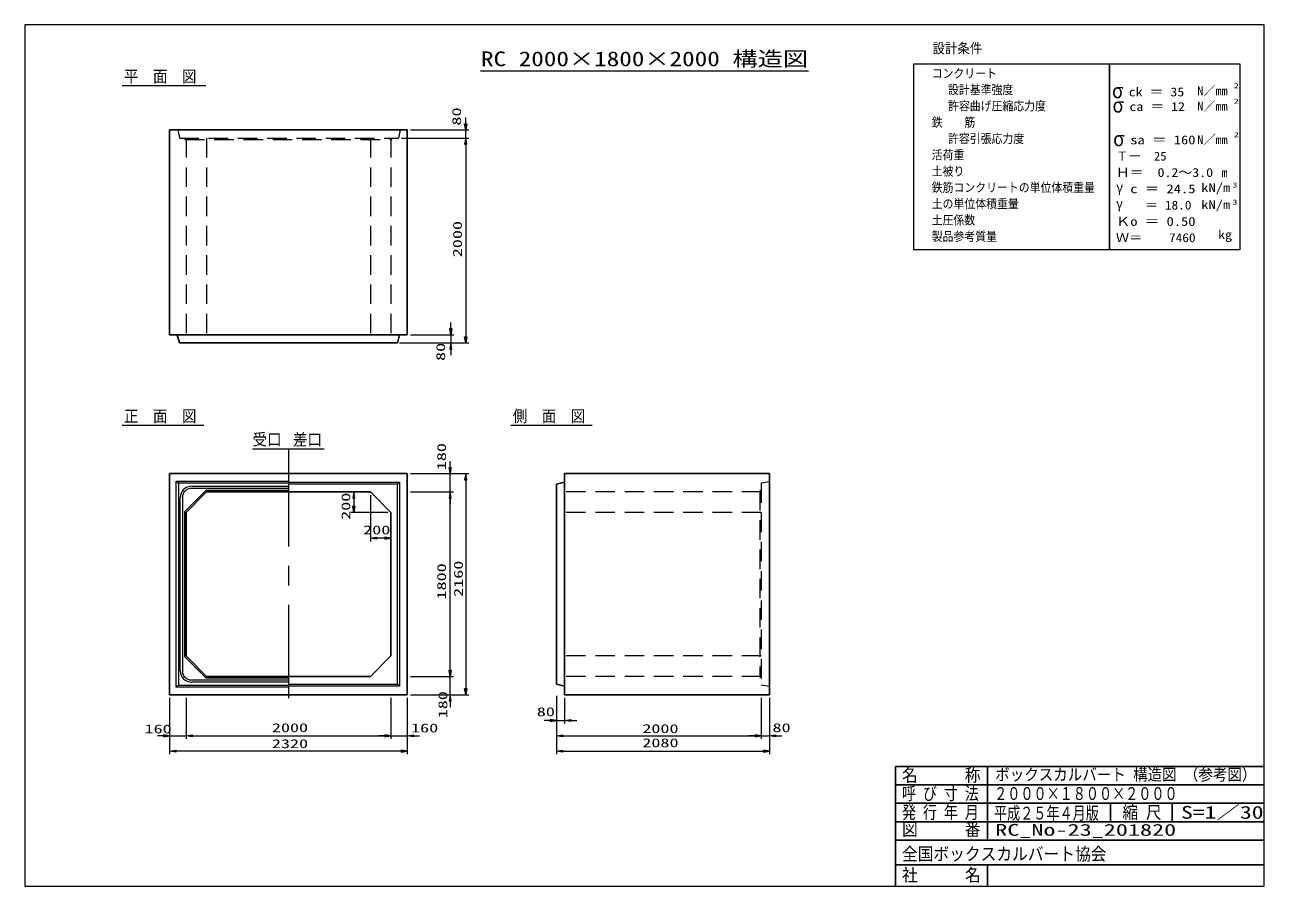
# Model space of a CAD drawing. Units: millimetres on the paper. Extents: x 8 to 412, y 8 to 289.
import ezdxf
from ezdxf.enums import TextEntityAlignment as Align

# ---------------------------------------------------------------- set-up
doc = ezdxf.new("R2010")
doc.units = ezdxf.units.MM
doc.linetypes.add('USER1', pattern=[9.525, 6.35, -3.175])
doc.linetypes.add('USER2', pattern=[50.8, 31.75, -6.35, 6.35, -6.35])
for name, color, linetype, lineweight in [('0_4', 3, 'Continuous', 25), ('BOX', 40, 'Continuous', 13), ('SUNPO', 1, 'Continuous', 13), ('TEXT', 2, 'Continuous', 13)]:
    doc.layers.add(name, color=color, linetype=linetype, lineweight=lineweight)
doc.styles.add('ＭＳ ゴシック', font='')
doc.styles.get('ＭＳ ゴシック').set_extended_font_data('MS Gothic')

msp = doc.modelspace()

# ---------------------------------------------------------------- hatches: boundary and pattern name
at = {"layer": 'SUNPO'}
for points in [[(151.471, 256.462), (152.138, 256.462), (151.804, 254.462)], [(151.471, 249.795), (152.138, 249.795), (151.804, 251.795)], [(151.471, 249.795), (152.138, 249.795), (151.804, 251.795)], [(146.628, 189.795), (147.295, 189.795), (146.961, 187.795)], [(151.471, 187.129), (152.138, 187.129), (151.804, 185.129)], [(146.628, 183.129), (147.295, 183.129), (146.961, 185.129)], [(146.471, 144.629), (147.138, 144.629), (146.804, 142.629)], [(151.471, 140.629), (152.138, 140.629), (151.804, 142.629)], [(115.071, 134.629), (115.738, 134.629), (115.404, 136.629)], [(146.471, 134.629), (147.138, 134.629), (146.804, 136.629)], [(146.471, 134.629), (147.138, 134.629), (146.804, 136.629)], [(115.071, 131.962), (115.738, 131.962), (115.404, 129.962)], [(122.804, 121.891), (122.804, 121.225), (120.804, 121.558)], [(125.471, 121.891), (125.471, 121.225), (127.471, 121.558)], [(146.471, 78.629), (147.138, 78.629), (146.804, 76.629)], [(146.471, 78.629), (147.138, 78.629), (146.804, 76.629)], [(151.471, 72.629), (152.138, 72.629), (151.804, 70.629)], [(146.471, 68.629), (147.138, 68.629), (146.804, 70.629)], [(179.338, 62.629), (179.338, 61.962), (181.338, 62.295)], [(186.004, 62.629), (186.004, 61.962), (184.004, 62.295)], [(53.471, 57.629), (53.471, 56.962), (55.471, 57.295)], [(62.804, 57.629), (62.804, 56.962), (60.804, 57.295)], [(62.804, 57.629), (62.804, 56.962), (60.804, 57.295)], [(125.471, 57.629), (125.471, 56.962), (127.471, 57.295)], [(125.471, 57.629), (125.471, 56.962), (127.471, 57.295)], [(134.804, 57.629), (134.804, 56.962), (132.804, 57.295)], [(183.338, 57.629), (183.338, 56.962), (181.338, 57.295)], [(246.004, 57.629), (246.004, 56.962), (248.004, 57.295)], [(246.004, 57.629), (246.004, 56.962), (248.004, 57.295)], [(252.671, 57.629), (252.671, 56.962), (250.671, 57.295)], [(57.471, 52.629), (57.471, 51.962), (55.471, 52.295)], [(130.804, 52.629), (130.804, 51.962), (132.804, 52.295)], [(183.338, 52.629), (183.338, 51.962), (181.338, 52.295)], [(248.671, 52.629), (248.671, 51.962), (250.671, 52.295)]]:
    msp.add_hatch(color=256, dxfattribs=at).paths.add_polyline_path(points)

# ---------------------------------------------------------------- linework, layer by layer
at = {"layer": '0_4', "color": 6, "lineweight": 13}
for p, q in [((411.667, 288.667), (8.333, 288.667)), ((8.333, 288.667), (8.333, 8.333)), ((411.667, 8.333), (411.667, 288.667)), ((297.686, 275.922), (361.347, 275.922)), ((297.686, 215.439), (297.686, 275.922)), ((361.347, 215.439), (361.347, 275.922)), ((361.347, 275.922), (361.347, 215.439)), ((361.347, 275.922), (403.787, 275.922)), ((403.787, 275.922), (403.787, 215.439)), ((361.347, 215.439), (297.686, 215.439)), ((403.787, 215.439), (361.347, 215.439)), ((8.333, 8.333), (411.667, 8.333))]:
    msp.add_line(p, q, dxfattribs=at)
at = {"layer": '0_4'}
for p, q in [((291.667, 47.333), (411.667, 47.333)), ((291.667, 47.333), (291.667, 8.333)), ((321.667, 47.333), (321.667, 23.333)), ((291.667, 41.333), (411.667, 41.333)), ((411.667, 41.333), (291.667, 41.333)), ((291.667, 35.333), (411.667, 35.333)), ((411.667, 35.333), (291.667, 35.333)), ((361.667, 35.333), (361.667, 29.333)), ((381.667, 35.333), (381.667, 29.333)), ((291.667, 29.333), (411.667, 29.333)), ((411.667, 29.333), (291.667, 29.333)), ((291.667, 23.333), (411.667, 23.333)), ((411.667, 23.333), (291.667, 23.333)), ((291.667, 15.333), (411.667, 15.333)), ((321.667, 15.333), (321.667, 8.333))]:
    msp.add_line(p, q, dxfattribs=at)
at = {"layer": 'BOX', "color": 6, "lineweight": 25}
for p, q in [((55.471, 187.795), (55.471, 254.462)), ((55.471, 254.462), (132.804, 254.462)), ((132.804, 254.462), (132.804, 187.795)), ((132.804, 187.795), (55.471, 187.795)), ((57.971, 187.795), (58.638, 185.129)), ((130.304, 187.795), (129.638, 185.129)), ((58.638, 185.129), (129.638, 185.129)), ((55.471, 70.629), (55.471, 142.629)), ((55.471, 142.629), (132.804, 142.629)), ((132.804, 142.629), (132.804, 70.629)), ((184.004, 70.613), (184.004, 142.629)), ((184.004, 142.629), (250.671, 142.629)), ((250.671, 142.629), (250.671, 70.613)), ((184.004, 139.795), (181.338, 139.129)), ((181.338, 139.129), (181.338, 74.129)), ((60.804, 129.962), (67.471, 136.629)), ((67.471, 136.629), (120.804, 136.629)), ((120.804, 136.629), (127.471, 129.962)), ((60.804, 83.295), (60.804, 129.962)), ((127.471, 129.962), (127.471, 83.295)), ((67.471, 76.629), (60.804, 83.295)), ((127.471, 83.295), (120.804, 76.629)), ((120.804, 76.629), (67.471, 76.629)), ((184.004, 73.462), (181.338, 74.129)), ((132.804, 70.629), (55.471, 70.629)), ((250.671, 70.613), (184.004, 70.613))]:
    msp.add_line(p, q, dxfattribs=at)
at = {"layer": 'BOX', "color": 2, "linetype": 'USER1'}
for p, q in [((58.138, 254.462), (58.638, 251.795)), ((130.471, 254.462), (129.971, 251.795)), ((58.638, 251.795), (129.971, 251.795)), ((60.282, 251.795), (60.459, 251.295)), ((60.459, 251.295), (127.705, 251.295)), ((60.804, 251.795), (60.804, 185.129)), ((67.471, 251.795), (67.471, 185.129)), ((120.804, 251.795), (120.804, 185.129)), ((127.471, 251.795), (127.471, 185.129)), ((127.705, 251.295), (127.92, 251.795)), ((248.004, 137.147), (247.504, 136.948)), ((250.671, 139.962), (248.004, 139.462)), ((248.004, 139.462), (248.004, 73.795)), ((248.004, 136.629), (181.338, 136.629)), ((247.504, 136.948), (247.504, 76.402)), ((248.004, 129.962), (181.338, 129.962)), ((248.004, 83.295), (181.338, 83.295)), ((248.004, 76.629), (181.338, 76.629)), ((247.504, 76.402), (248.004, 76.225)), ((250.671, 73.295), (248.004, 73.795))]:
    msp.add_line(p, q, dxfattribs=at)
at = {"layer": 'BOX', "color": 2}
msp.add_line((82.471, 150.664), (105.804, 150.664), dxfattribs=at)
at = {"layer": 'BOX', "color": 2, "linetype": 'USER2'}
msp.add_line((94.138, 150.664), (94.138, 69.488), dxfattribs=at)
at = {"layer": 'BOX'}
for p, q in [((57.638, 140.129), (58.304, 139.462)), ((57.638, 73.129), (57.638, 140.129)), ((57.638, 140.129), (94.138, 140.129)), ((94.138, 139.462), (58.304, 139.462)), ((58.304, 139.462), (58.304, 73.795)), ((94.138, 137.795), (62.538, 137.795)), ((62.671, 138.529), (94.138, 138.529)), ((94.138, 139.795), (130.304, 139.795)), ((129.638, 139.129), (94.138, 139.129)), ((129.638, 139.129), (130.304, 139.795)), ((129.638, 74.129), (129.638, 139.129)), ((130.304, 139.795), (130.304, 73.462)), ((58.904, 78.495), (58.904, 134.762)), ((59.638, 134.895), (59.638, 78.362)), ((67.264, 137.129), (60.304, 130.169)), ((94.138, 137.129), (67.264, 137.129)), ((60.304, 130.169), (60.304, 83.088)), ((60.304, 83.088), (67.264, 76.129)), ((58.304, 73.795), (57.638, 73.129)), ((94.138, 73.129), (57.638, 73.129)), ((58.304, 73.795), (94.138, 73.795)), ((62.538, 75.462), (94.138, 75.462)), ((94.138, 74.729), (62.671, 74.729)), ((67.264, 76.129), (94.138, 76.129)), ((94.138, 74.129), (129.638, 74.129)), ((130.304, 73.462), (94.138, 73.462)), ((129.638, 74.129), (130.304, 73.462))]:
    msp.add_line(p, q, dxfattribs=at)
for centre, radius, start, end in [((62.671, 134.762), 3.767, 90, 180), ((62.538, 134.895), 2.9, 90, 180), ((62.671, 78.495), 3.767, 180, 270), ((62.538, 78.362), 2.9, 180, 270)]:
    msp.add_arc(centre, radius, start, end, dxfattribs=at)
at = {"layer": 'SUNPO'}
for p, q in [((151.804, 256.462), (151.804, 258.462)), ((133.804, 254.462), (152.804, 254.462)), ((151.804, 251.795), (151.804, 254.462)), ((130.971, 251.795), (152.804, 251.795)), ((130.971, 251.795), (152.804, 251.795)), ((151.804, 249.795), (151.804, 187.129)), ((151.804, 249.795), (151.804, 247.795)), ((146.961, 189.795), (146.961, 191.795)), ((133.804, 187.795), (147.961, 187.795)), ((146.961, 187.795), (146.961, 185.129)), ((130.304, 185.129), (152.804, 185.129)), ((130.304, 185.129), (147.961, 185.129)), ((146.961, 183.129), (146.961, 181.129)), ((146.804, 144.629), (146.804, 146.629)), ((133.804, 142.629), (152.804, 142.629)), ((133.804, 142.629), (147.804, 142.629)), ((146.804, 136.629), (146.804, 142.629)), ((151.804, 140.629), (151.804, 72.629)), ((119.804, 136.629), (114.404, 136.629)), ((115.404, 134.629), (115.404, 131.962)), ((120.804, 135.629), (120.804, 120.558)), ((133.804, 136.629), (147.804, 136.629)), ((133.804, 136.629), (147.804, 136.629)), ((146.804, 134.629), (146.804, 132.629)), ((146.804, 78.629), (146.804, 134.629)), ((126.471, 129.962), (114.404, 129.962)), ((127.471, 128.962), (127.471, 120.558)), ((125.471, 121.558), (122.804, 121.558)), ((146.804, 78.629), (146.804, 80.629)), ((133.804, 76.629), (147.804, 76.629)), ((133.804, 76.629), (147.804, 76.629)), ((146.804, 70.629), (146.804, 76.629)), ((55.471, 69.629), (55.471, 51.295)), ((55.471, 69.629), (55.471, 56.295)), ((60.804, 69.629), (60.804, 56.295)), ((60.804, 69.629), (60.804, 56.295)), ((127.471, 69.629), (127.471, 56.295)), ((127.471, 69.629), (127.471, 56.295)), ((132.804, 69.629), (132.804, 51.295)), ((132.804, 69.629), (132.804, 56.295)), ((133.804, 70.629), (152.804, 70.629)), ((133.804, 70.629), (147.804, 70.629)), ((146.804, 68.629), (146.804, 66.629)), ((181.338, 70.279), (181.338, 56.295)), ((181.338, 70.279), (181.338, 51.295)), ((181.338, 70.279), (181.338, 61.295)), ((184.004, 69.613), (184.004, 61.295)), ((248.004, 69.613), (248.004, 56.295)), ((248.004, 69.613), (248.004, 56.295)), ((250.671, 69.613), (250.671, 51.295)), ((250.671, 69.613), (250.671, 56.295)), ((179.338, 62.295), (177.338, 62.295)), ((181.338, 62.295), (184.004, 62.295)), ((186.004, 62.295), (188.004, 62.295)), ((53.471, 57.295), (51.471, 57.295)), ((55.471, 57.295), (60.804, 57.295)), ((62.804, 57.295), (125.471, 57.295)), ((62.804, 57.295), (64.804, 57.295)), ((125.471, 57.295), (123.471, 57.295)), ((127.471, 57.295), (132.804, 57.295)), ((134.804, 57.295), (136.804, 57.295)), ((183.338, 57.295), (246.004, 57.295)), ((246.004, 57.295), (244.004, 57.295)), ((248.004, 57.295), (250.671, 57.295)), ((252.671, 57.295), (254.671, 57.295)), ((130.804, 52.295), (57.471, 52.295)), ((183.338, 52.295), (248.671, 52.295))]:
    msp.add_line(p, q, dxfattribs=at)
for points in [[(151.471, 256.462), (152.138, 256.462), (151.804, 254.462)], [(151.471, 249.795), (152.138, 249.795), (151.804, 251.795)], [(151.471, 249.795), (152.138, 249.795), (151.804, 251.795)], [(146.628, 189.795), (147.295, 189.795), (146.961, 187.795)], [(151.471, 187.129), (152.138, 187.129), (151.804, 185.129)], [(146.628, 183.129), (147.295, 183.129), (146.961, 185.129)], [(146.471, 144.629), (147.138, 144.629), (146.804, 142.629)], [(151.471, 140.629), (152.138, 140.629), (151.804, 142.629)], [(115.071, 134.629), (115.738, 134.629), (115.404, 136.629)], [(146.471, 134.629), (147.138, 134.629), (146.804, 136.629)], [(146.471, 134.629), (147.138, 134.629), (146.804, 136.629)], [(115.071, 131.962), (115.738, 131.962), (115.404, 129.962)], [(122.804, 121.891), (122.804, 121.225), (120.804, 121.558)], [(125.471, 121.891), (125.471, 121.225), (127.471, 121.558)], [(146.471, 78.629), (147.138, 78.629), (146.804, 76.629)], [(146.471, 78.629), (147.138, 78.629), (146.804, 76.629)], [(151.471, 72.629), (152.138, 72.629), (151.804, 70.629)], [(146.471, 68.629), (147.138, 68.629), (146.804, 70.629)], [(179.338, 62.629), (179.338, 61.962), (181.338, 62.295)], [(186.004, 62.629), (186.004, 61.962), (184.004, 62.295)], [(53.471, 57.629), (53.471, 56.962), (55.471, 57.295)], [(62.804, 57.629), (62.804, 56.962), (60.804, 57.295)], [(62.804, 57.629), (62.804, 56.962), (60.804, 57.295)], [(125.471, 57.629), (125.471, 56.962), (127.471, 57.295)], [(125.471, 57.629), (125.471, 56.962), (127.471, 57.295)], [(134.804, 57.629), (134.804, 56.962), (132.804, 57.295)], [(183.338, 57.629), (183.338, 56.962), (181.338, 57.295)], [(246.004, 57.629), (246.004, 56.962), (248.004, 57.295)], [(246.004, 57.629), (246.004, 56.962), (248.004, 57.295)], [(252.671, 57.629), (252.671, 56.962), (250.671, 57.295)], [(57.471, 52.629), (57.471, 51.962), (55.471, 52.295)], [(130.804, 52.629), (130.804, 51.962), (132.804, 52.295)], [(183.338, 52.629), (183.338, 51.962), (181.338, 52.295)], [(248.671, 52.629), (248.671, 51.962), (250.671, 52.295)]]:
    msp.add_lwpolyline(points, close=True, dxfattribs=at)
at = {"layer": 'TEXT', "color": 3}
for p, q in [((156.667, 273.667), (263.333, 273.667)), ((39.973, 268.913), (67.205, 268.913)), ((39.973, 158.355), (66.59, 158.355)), ((166.481, 158.355), (192.943, 158.355))]:
    msp.add_line(p, q, dxfattribs=at)

# ---------------------------------------------------------------- texts
at = {"layer": 'SUNPO', "color": 2, "style": 'ＭＳ ゴシック', "width": 1.5}
for s, p in [('80', (151.174, 255.882)), ('2000', (151.433, 213.031)), ('80', (145.977, 179.271)), ('180', (146.269, 143.696)), ('200', (115.125, 127.558)), ('1800', (146.269, 101.629)), ('2160', (151.748, 102.494)), ('180', (146.681, 62.98))]:
    msp.add_text(s, height=2.886, rotation=90, dxfattribs=at).set_placement(p, align=Align.BOTTOM_LEFT)
for s, p in [('200', (118.441, 121.967)), ('80', (174.948, 62.784)), ('160', (47.3, 57.197)), ('2000', (88.751, 57.596)), ('160', (134.043, 57.515)), ('2000', (209.291, 57.308)), ('80', (251.655, 57.596)), ('2320', (88.751, 52.408)), ('2080', (209.291, 52.696))]:
    msp.add_text(s, height=2.886, dxfattribs=at).set_placement(p, align=Align.BOTTOM_LEFT)
at = {"layer": 'TEXT', "style": 'ＭＳ ゴシック'}
for s, height, width, p in [('設計条件', 3.299, 0.9, (303.718, 278.381)), ('コンクリート', 2.886, 0.9, (303.455, 270.526)), ('平\u3000面\u3000図', 3.848, 0.9, (40.598, 268.798)), ('設計基準強度', 2.886, 0.9, (308.761, 265.221)), ('σ', 4.948, 0.9, (362.124, 263.285)), ('  ck ＝ 35', 2.886, 1.15, (363.051, 264.507)), ('2', 1.649, 1.5, (401.745, 267.504)), ('許容曲げ圧縮応力度', 2.886, 0.9, (308.761, 259.916)), ('σ', 4.948, 0.9, (362.277, 258.615)), ('  ca ＝ 12', 2.886, 1.15, (363.297, 259.737)), ('2', 1.649, 1.5, (401.745, 262.485)), ('鉄\u3000\u3000筋', 2.886, 0.9, (303.455, 254.611)), ('許容引張応力度', 2.886, 0.9, (308.761, 249.306)), ('σ', 4.948, 0.9, (362.507, 247.667)), ('  sa ＝ 160', 2.886, 1.2, (363.373, 248.897)), ('2', 1.649, 1.5, (401.745, 251.589)), ('活荷重', 2.886, 0.9, (303.455, 244.001)), ('Ｔー\u300025', 2.886, 1.05, (363.373, 243.592)), ('土被り', 2.886, 0.9, (303.455, 238.696)), ('Ｈ＝\u30000.2～3.0', 2.886, 1.15, (363.373, 238.287)), ('鉄筋コンクリートの単位体積重量', 2.886, 0.9, (303.455, 233.391)), ('γ', 3.299, 0.9, (363.508, 233.183)), ('  c ＝ 24.5', 2.886, 1.2, (363.373, 232.982)), ('kN/m', 2.886, 1.2, (391.181, 233.362)), ('3', 1.649, 1.5, (401.281, 235.19)), ('土の単位体積重量', 2.886, 0.9, (303.455, 228.086)), ('γ', 3.299, 0.9, (363.443, 227.87)), ('    ＝ 18.0', 2.886, 1.1, (364.23, 227.677)), ('kN/m', 2.886, 1.2, (391.181, 227.812)), ('3', 1.649, 1.5, (401.281, 229.64)), ('土圧係数', 2.886, 0.9, (303.455, 222.781)), ('Ｋo ＝ 0.50', 2.886, 1.2, (363.373, 222.372)), ('   kg', 2.886, 1.15, (389.899, 218.067)), ('製品参考質量', 2.886, 0.9, (303.455, 217.475)), ('Ｗ＝\u3000\u30007460', 2.886, 1.1, (363.373, 217.067)), ('正\u3000面\u3000図', 3.848, 0.9, (40.598, 158.239)), ('側\u3000面\u3000図', 3.848, 0.9, (167.106, 158.239)), ('受口', 3.848, 0.9, (82.431, 150.648)), ('差口', 3.848, 0.9, (95.606, 150.598)), ('名      称', 4.169, 0.9, (293.792, 41.156)), ('ボックスカルバート 構造図 （参考図）', 3.848, 0.9, (324.125, 41.593)), ('呼 び 寸 法', 4.169, 0.8, (293.792, 35.156)), ('２０００×１８００×２０００', 4.169, 0.75, (323.792, 35.156)), ('発 行 年 月', 4.169, 0.8, (293.792, 29.06)), ('平成２５年４月版', 4.169, 0.75, (323.739, 28.78)), ('縮 尺', 4.169, 0.9, (365.492, 29.034)), ('S=1／30', 4.169, 1.35, (384.617, 29.034)), ('図      番', 4.169, 0.9, (293.792, 23.505)), ('RC_No-23_201820', 3.848, 1.5, (324.125, 23.593)), ('全国ボックスカルバート協会', 4.169, 0.9, (293.792, 15.51)), ('社\u3000\u3000\u3000名', 4.169, 0.9, (293.792, 8.656))]:
    msp.add_text(s, height=height, dxfattribs=dict(at, width=width)).set_placement(p, align=Align.BOTTOM_LEFT)
at = {"layer": 'TEXT', "style": 'ＭＳ ゴシック', "width": 1.25}
msp.add_text('RC 2000×1800×2000 構造図', height=4.811, dxfattribs=at).set_placement((210, 273.741), align=Align.BOTTOM_CENTER)
at = {"layer": 'TEXT', "style": 'ＭＳ ゴシック'}
for s, p in [('N／mm', (389.899, 264.878)), ('N／mm', (389.899, 259.86)), ('N／mm', (389.899, 248.963)), ('    m', (389.899, 238.287))]:
    msp.add_text(s, height=2.886, dxfattribs=at).set_placement(p, align=Align.BOTTOM_LEFT)

doc.saveas('drawing.dxf')
